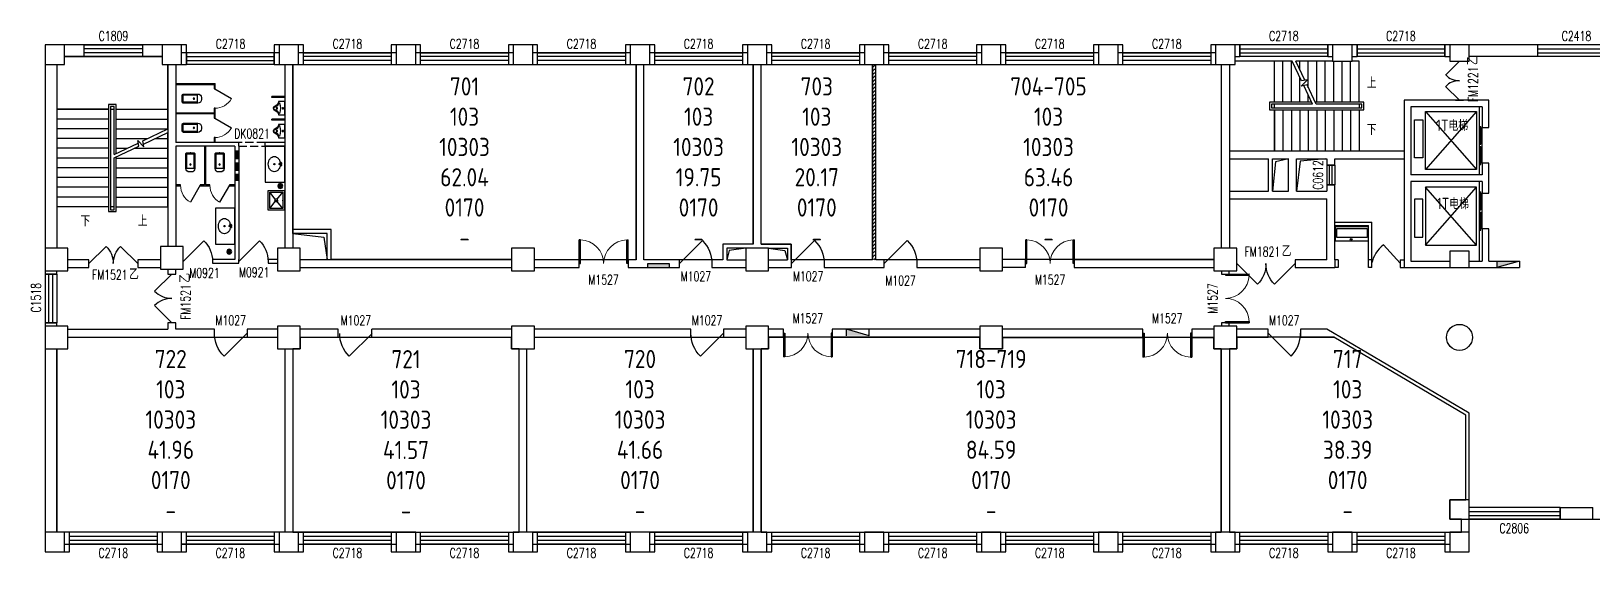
# Model space of a CAD drawing. Extents: x 127902 to 222526, y 104402 to 120609.
# Drawn here: x 127902 to 175926, y 104402 to 120609 of the extents above; entities that cross this region are included whole.
import ezdxf

# ---------------------------------------------------------------- set-up
doc = ezdxf.new("R2010")
doc.units = 0
doc.header["$LTSCALE"] = 1000
doc.header["$MEASUREMENT"] = 0
doc.linetypes.add('DASH', pattern=[0.35, 0.25, -0.1])
for name, color, linetype in [('body', 30, 'Continuous'), ('GROS', 6, 'Continuous'), ('RM$', 5, 'Continuous'), ('RM$TXT', 5, 'Continuous')]:
    doc.layers.add(name, color=color, linetype=linetype)
doc.layers.get('0').freeze()
doc.styles.add('_TCH_DIM', font='SIMPLEX', dxfattribs={"bigfont": 'GBCBIG'})
doc.styles.add('_TCH_WINDOW', font='SIMPLEX', dxfattribs={"bigfont": 'GBCBIG'})
doc.styles.get("Standard").update_dxf_attribs({"font": 'gbenor.shx', "bigfont": 'gbcbig.shx'})

# ---------------------------------------------------------------- blocks, each defined once
blk = doc.blocks.new('_YZHK')
blk.add_circle((0, 0), 0.5)
blk = doc.blocks.new('_FZHK')
blk.add_lwpolyline([(-0.5, -0.5), (0.5, -0.5), (0.5, 0.5), (-0.5, 0.5)], close=True)
blk = doc.blocks.new('$DorLib2D$00000002')
for p, q in [((-0.5, 0), (-0.5, 0.4875)), ((-0.475, 0.4875), (-0.5, 0.4875)), ((-0.475, 0), (-0.475, 0.4875)), ((0.475, 0), (0.475, 0.4875)), ((0.475, 0.4875), (0.5, 0.4875)), ((0.5, 0), (0.5, 0.4875)), ((-0.5, 0), (-0.475, 0)), ((0.5, 0), (0.475, 0))]:
    blk.add_line(p, q)
at = {"lineweight": 13}
for centre, start, end in [((-0.4875, 0), 0, 88.53072), ((0.4875, 0), 91.46928, 180)]:
    blk.add_arc(centre, 0.4875, start, end, dxfattribs=at)
blk = doc.blocks.new('$DorLib2D$00000114')
at = {"color": 0}
blk.add_line((0.5, 0), (-0.207, 0.707), dxfattribs=at)
blk.add_arc((0.5, 0), 1, 135, 180, dxfattribs=at)
blk = doc.blocks.new('$WINLIB2D$00000001')
at = {"color": 0}
for points in [[(-0.5, 0.5), (-0.5, -0.5)], [(-0.5, 0.5), (0.5, 0.5)], [(0.5, -0.5), (0.5, 0.5)], [(0.5, 0.167), (-0.5, 0.167)], [(0.5, -0.167), (-0.5, -0.167)], [(-0.5, -0.5), (0.5, -0.5)]]:
    blk.add_lwpolyline(points, dxfattribs=at)
blk = doc.blocks.new('$DorLib2D$00000116')
at = {"color": 0}
for p, q in [((-0.5, 0), (-0.146, 0.354)), ((0.5, 0), (0.146, 0.354))]:
    blk.add_line(p, q, dxfattribs=at)
for centre, start, end in [((-0.5, 0), 0, 45), ((0.5, 0), 135, 180)]:
    blk.add_arc(centre, 0.5, start, end, dxfattribs=at)
blk = doc.blocks.new('$lvtry$00000201')
at = {"color": 0}
for p, q in [((140, -470, 0), (-140, -470, 0)), ((100, -30, 0), (-100, -30, 0)), ((110, -470, 0), (110, -40, 0))]:
    blk.add_line(p, q, dxfattribs=at)
at = {"color": 0, "elevation": 0}
blk.add_lwpolyline([(140, -40, 0.414214), (100, 0), (-100, 0, 0.414214), (-140, -40), (-140, -480, 0.414214), (-30, -590), (30, -590, 0.414214), (140, -480)], format="xyb", close=True, dxfattribs=at)
blk.add_lwpolyline([(-110, -40), (-110, -470)], dxfattribs=at)
at = {"color": 0}
blk.add_circle((0, -359, 0), 20, dxfattribs=at)
for centre, start, end in [((-100, -40, 0), 90, 180), ((100, -40, 0), 0, 90)]:
    blk.add_arc(centre, 10, start, end, dxfattribs=at)
for p in [(0, 0, 0), (0, -359, 0)]:
    blk.add_point(p, dxfattribs=at)
blk = doc.blocks.new('$TCHSYS$APDOOR2D')
blk.add_line((0.5, 0), (0, 0.866))
at = {"lineweight": 13}
blk.add_arc((0.5, 0), 1, 120, 180, dxfattribs=at)
blk = doc.blocks.new('$lvtry$00000222')
at = {"color": 0, "elevation": 0}
blk.add_lwpolyline([(-205, -191), (-205, 0), (205, 0), (205, -191, 0.268068), (51, -323, -0.317765), (0, -360, -0.317765), (-51, -323, 0.268068)], format="xyb", close=True, dxfattribs=at)
at = {"color": 0}
for centre in [(0, -60, 0), (0, -242, 0)]:
    blk.add_circle(centre, 20, dxfattribs=at)
for centre, radius, start, end in [((-152, -175, 0), 10, 114.1084, 248.1394), ((5, -526, 0), 395, 66.6675, 114.1084), ((-243, -401, 0), 233, 19.2639, 68.1394), ((0, -316, 0), 24, 199.2639, 269.4998), ((0, -316, 0), 24, 270.5002, 340.7361), ((243, -401, 0), 233, 110.4941, 160.7361), ((158, -173, 0), 10, 290.4941, 66.6675)]:
    blk.add_arc(centre, radius, start, end, dxfattribs=at)
for p in [(0, -60, 0), (0, -242, 0)]:
    blk.add_point(p, dxfattribs=at)
blk = doc.blocks.new('$DorLib2D$00000127')
at = {"color": 0, "linetype": 'Continuous'}
for p, q in [((-0.033, 0.795, -93.75), (-0.533, 0.795, -93.75)), ((-0.533, 0.795, -93.75), (-0.533, 0.69, -93.75)), ((-0.033, 0.69, -93.75), (-0.533, 0.69, -93.75)), ((0.5, 0.5, -93.75), (-0.5, 0.5, -93.75)), ((-0.033, 0.795, -93.75), (-0.033, 0.69, -93.75)), ((0.033, 0.795, -93.75), (0.033, 0.69, -93.75)), ((0.533, 0.795, -93.75), (0.033, 0.795, -93.75)), ((0.533, 0.69, -93.75), (0.033, 0.69, -93.75)), ((0.533, 0.795, -93.75), (0.533, 0.69, -93.75))]:
    blk.add_line(p, q, dxfattribs=at)
blk = doc.blocks.new('$lvtry$00000191')
at = {"color": 0}
for p, q in [((-250, -50, 0), (-39, -219, 0)), ((-250, -450, 0), (-39, -281, 0)), ((39, -219, 0), (250, -50, 0)), ((39, -281, 0), (250, -450, 0))]:
    blk.add_line(p, q, dxfattribs=at)
at = {"color": 0, "elevation": 0}
for points in [[(300, -500), (300, 0), (-300, 0), (-300, -500)], [(250, -450), (250, -50), (-250, -50), (-250, -450)]]:
    blk.add_lwpolyline(points, close=True, dxfattribs=at)
at = {"color": 0}
blk.add_circle((0, -250, 0), 50, dxfattribs=at)
for p in [(0, -50, 0), (0, -250, 0)]:
    blk.add_point(p, dxfattribs=at)
blk = doc.blocks.new('$lvtry$00000171')
for p, q in [((-74, 11), (-11, 74)), ((-70, -27), (27, 70)), ((-53, -53), (53, 53)), ((-27, -70), (70, 27)), ((11, -74), (74, -11))]:
    blk.add_line(p, q)
blk.add_circle((0, 0), 75)
blk.add_point((0, 0))
blk = doc.blocks.new('$lvtry$00000194')
at = {"color": 0}
for p, q in [((-17, -27), (-17, -17)), ((17, -27), (17, -17))]:
    blk.add_line(p, q, dxfattribs=at)
blk.add_lwpolyline([(14, -39, -0.067374), (92, -53, -0.088152), (166, -93, -0.105269), (218, -155, -0.121685), (235, -224, -0.121685), (218, -292, -0.105269), (166, -355, -0.088152), (92, -394, -0.078966), (0, -409, -0.078966), (-92, -394, -0.088152), (-166, -355, -0.105269), (-218, -292, -0.121685), (-235, -224, -0.121685), (-218, -155, -0.105269), (-166, -93, -0.088152), (-92, -53, -0.059935), (-23, -40, -0.059935)], format="xyb", dxfattribs=at)
for centre, radius in [((0, -221), 20), ((0, -27), 16.7), ((0, -221), 15)]:
    blk.add_circle(centre, radius, dxfattribs=at)
for centre, radius, start, end in [((0, -17), 16.7, 0, 180), ((-40, -17), 10.1, 106.6096, 258.1648), ((-64, 250), 259, 274.7069, 282.3732), ((-75, -197), 173, 71.36, 79.1873), ((-29, -63), 6.77, 155.344, 308.3224), ((-171, 35), 166, 324.8411, 338.1337), ((-171, 35), 170, 324.8411, 331.3523), ((-29, -63), 3.37, 155.344, 308.3224), ((100, -178), 170, 132.3141, 138.8253), ((100, -178), 166, 125.5327, 138.8253), ((-12, -42), 10.6, 201.8924, 261.774), ((-381, -99), 372, 2.3982, 6.7627), ((0, -80), 9.9, 201.7837, 338.2163), ((64, 250), 259, 257.6268, 265.2931), ((381, -99), 372, 170.1008, 177.6018), ((75, -197), 173, 100.8127, 110.4191), ((40, -17), 10.1, 281.8352, 73.3904)]:
    blk.add_arc(centre, radius, start, end, dxfattribs=at)
for p in [(0, -27), (0, -221)]:
    blk.add_point(p, dxfattribs=at)

msp = doc.modelspace()

# ---------------------------------------------------------------- hatches: boundary and pattern name
at = {"layer": 'body'}
h = msp.add_hatch(dxfattribs=at)
h.set_pattern_fill('ANSI31', color=30, scale=50)
h.set_pattern_definition([(45, (-616157.97, -30358.98), (-56.126601, 56.126601), [])])
h.paths.add_polyline_path([(153876, 119586), (153776, 119586), (153776, 113576), (153876, 113576)])
for points in [[(147516, 113456), (146866, 113456), (146866, 113336), (147516, 113336)], [(173676, 113536), (172976, 113536), (172976, 113336)], [(153676, 111236), (152976, 111236), (152976, 111436)]]:
    msp.add_hatch(color=30, dxfattribs=at).paths.add_polyline_path(points)

# ---------------------------------------------------------------- linework, layer by layer
at = {"layer": 'body', "color": 30}
for p, q in [((129526, 120186), (128926, 120186)), ((129526, 119826), (129526, 120186)), ((131926, 120186), (131326, 120186)), ((131326, 120186), (131326, 119826)), ((132676, 120186), (132526, 120186)), ((132676, 119946), (132676, 120186)), ((135526, 120186), (135376, 120186)), ((135376, 120186), (135376, 119946)), ((136276, 120186), (136126, 120186)), ((136276, 119946), (136276, 120186)), ((139126, 120186), (138976, 120186)), ((138976, 120186), (138976, 119946)), ((139876, 120186), (139726, 120186)), ((139876, 119946), (139876, 120186)), ((142726, 120186), (142576, 120186)), ((142576, 120186), (142576, 119946)), ((143476, 120186), (143326, 120186)), ((143476, 119946), (143476, 120186)), ((146326, 120186), (146176, 120186)), ((146176, 120186), (146176, 119946)), ((147076, 120186), (146926, 120186)), ((147076, 119946), (147076, 120186)), ((149926, 120186), (149776, 120186)), ((149776, 120186), (149776, 119946)), ((150676, 120186), (150526, 120186)), ((150676, 119946), (150676, 120186)), ((153526, 120186), (153376, 120186)), ((153376, 120186), (153376, 119946)), ((154276, 120186), (154126, 120186)), ((154276, 119946), (154276, 120186)), ((157126, 120186), (156976, 120186)), ((156976, 120186), (156976, 119946)), ((157876, 120186), (157726, 120186)), ((157876, 119946), (157876, 120186)), ((160726, 120186), (160576, 120186)), ((160576, 120186), (160576, 119946)), ((161476, 120186), (161326, 120186)), ((161476, 119946), (161476, 120186)), ((164326, 120186), (164176, 120186)), ((164176, 120186), (164176, 119946)), ((165076, 120186), (164926, 120186)), ((165076, 119826), (165076, 120186)), ((167926, 120186), (167776, 120186)), ((167776, 120186), (167776, 119826)), ((168676, 120186), (168526, 120186)), ((168676, 119826), (168676, 120186)), ((171526, 120186), (171376, 120186)), ((171376, 120186), (171376, 119826)), ((176611, 120186), (172126, 120186)), ((128326, 119586), (128326, 113936)), ((128686, 119586), (128686, 113936)), ((128686, 119586), (128686, 118206)), ((128926, 119826), (129526, 119826)), ((131926, 119826), (128926, 119826)), ((131326, 119826), (131926, 119826)), ((132106, 119586), (132106, 117186)), ((132106, 118206), (132106, 119586)), ((132346, 119586), (132346, 117186)), ((132676, 119946), (132526, 119946)), ((132526, 119586), (132676, 119586)), ((132676, 119586), (132676, 119946)), ((135526, 119946), (135376, 119946)), ((135376, 119946), (135376, 119586)), ((135376, 119586), (135526, 119586)), ((135701, 119586), (135701, 117186)), ((135951, 119586), (135951, 117186)), ((136276, 119946), (136126, 119946)), ((136126, 119586), (136276, 119586)), ((136276, 119586), (136276, 119946)), ((139126, 119946), (138976, 119946)), ((138976, 119946), (138976, 119586)), ((138976, 119586), (139126, 119586)), ((139876, 119946), (139726, 119946)), ((139726, 119586), (139876, 119586)), ((139876, 119586), (139876, 119946)), ((142726, 119946), (142576, 119946)), ((142576, 119946), (142576, 119586)), ((142576, 119586), (142726, 119586)), ((143476, 119946), (143326, 119946)), ((143326, 119586), (143476, 119586)), ((143476, 119586), (143476, 119946)), ((146326, 119946), (146176, 119946)), ((146176, 119946), (146176, 119586)), ((146176, 119586), (146326, 119586)), ((146506, 113576), (146506, 119586)), ((146746, 113576), (146746, 119586)), ((147076, 119946), (146926, 119946)), ((146926, 119586), (147076, 119586)), ((147076, 119586), (147076, 119946)), ((149926, 119946), (149776, 119946)), ((149776, 119946), (149776, 119586)), ((149776, 119586), (149926, 119586)), ((150106, 114056), (150106, 119586)), ((150346, 114056), (150346, 119586)), ((150676, 119946), (150526, 119946)), ((150526, 119586), (150676, 119586)), ((150676, 119586), (150676, 119946)), ((153526, 119946), (153376, 119946)), ((153376, 119946), (153376, 119586)), ((153376, 119586), (153526, 119586)), ((153776, 113576), (153776, 119586)), ((153876, 113576), (153876, 119586)), ((154276, 119946), (154126, 119946)), ((154126, 119586), (154276, 119586)), ((154276, 119586), (154276, 119946)), ((157126, 119946), (156976, 119946)), ((156976, 119946), (156976, 119586)), ((156976, 119586), (157126, 119586)), ((157876, 119946), (157726, 119946)), ((157726, 119586), (157876, 119586)), ((157876, 119586), (157876, 119946)), ((160576, 119946), (160576, 119586)), ((160576, 119586), (160726, 119586)), ((161326, 119586), (161476, 119586)), ((161476, 119586), (161476, 119946)), ((164326, 119946), (164176, 119946)), ((164176, 119946), (164176, 119586)), ((164176, 119586), (164326, 119586)), ((164501, 119586), (164501, 116926)), ((164751, 119586), (164751, 116926)), ((164751, 119586), (164751, 116926)), ((164926, 119826), (165076, 119826)), ((166138, 119686), (164926, 119686)), ((166678, 119686), (166138, 119686)), ((166138, 118426), (166138, 119686)), ((166138, 118426), (166138, 119686)), ((166398, 118426), (166398, 119686)), ((166658, 118426), (166658, 119686)), ((166967, 119079), (166678, 119686)), ((167926, 119686), (166789, 119686)), ((167069, 119098), (166789, 119686)), ((166918, 119414), (166918, 119686)), ((167178, 118869), (167178, 119686)), ((167438, 118426), (167438, 119686)), ((167698, 118426), (167698, 119686)), ((167776, 119826), (167926, 119826)), ((167958, 118426), (167958, 119686)), ((168218, 118426), (168218, 119686)), ((168478, 118426), (168478, 119686)), ((168526, 119826), (168676, 119826)), ((168738, 119686), (168526, 119686)), ((168738, 118426), (168738, 119686)), ((171376, 119826), (171526, 119826)), ((176626, 119826), (172126, 119826)), ((166918, 118426), (166918, 119182)), ((166962, 118921), (167151, 119113)), ((167151, 119113), (166967, 119079)), ((132346, 118998), (133558, 118998)), ((132346, 118998), (132346, 118973)), ((132346, 118973), (133533, 118973)), ((133533, 118973), (133533, 118836)), ((133533, 118836), (133558, 118836)), ((133558, 118836), (133558, 118998)), ((167138, 118954), (166962, 118921)), ((167308, 118366), (167036, 118935)), ((167418, 118366), (167138, 118954)), ((167178, 118426), (167178, 118637)), ((128686, 118206), (128686, 115206)), ((130276, 118206), (128686, 118206)), ((128686, 118206), (130276, 118206)), ((130516, 118356), (130276, 118356)), ((130276, 118356), (130276, 115056)), ((130456, 118296), (130336, 118296)), ((130336, 118296), (130336, 115116)), ((130336, 118206), (130336, 115206)), ((130336, 118206), (130456, 118206)), ((130456, 116817), (130456, 118296)), ((130456, 116817), (130456, 118206)), ((130516, 116846), (130516, 118356)), ((130516, 118206), (132106, 118206)), ((130516, 118206), (132106, 118206)), ((132106, 117605), (132106, 118206)), ((133558, 118236), (133533, 118236)), ((133533, 118236), (133533, 118098)), ((133558, 118086), (133558, 118236)), ((135701, 118598), (135301, 118598)), ((135301, 118573), (135301, 118598)), ((135701, 118573), (135301, 118573)), ((135701, 118573), (135701, 118598)), ((167279, 118426), (165988, 118426)), ((165988, 118426), (165988, 118186)), ((165988, 118186), (168888, 118186)), ((167308, 118366), (166048, 118366)), ((166048, 118366), (166048, 118246)), ((166048, 118246), (168828, 118246)), ((167308, 118366), (166138, 118366)), ((166138, 118246), (166138, 118366)), ((166138, 118246), (168738, 118246)), ((166138, 118186), (166138, 116926)), ((166138, 116926), (166138, 118186)), ((166398, 118186), (166398, 116926)), ((166658, 118186), (166658, 116926)), ((166918, 118186), (166918, 116926)), ((167178, 118186), (167178, 116926)), ((168888, 118426), (167390, 118426)), ((168738, 118366), (167418, 118366)), ((168828, 118366), (167418, 118366)), ((167438, 118186), (167438, 116926)), ((167698, 118186), (167698, 116926)), ((167958, 118186), (167958, 116926)), ((168218, 118186), (168218, 116926)), ((168478, 118186), (168478, 116926)), ((168738, 118366), (168738, 118246)), ((168738, 118186), (168738, 116926)), ((168828, 118246), (168828, 118366)), ((168888, 118186), (168888, 118426)), ((172726, 118485), (170126, 118485)), ((170126, 118485), (170126, 116926)), ((172526, 118285), (170326, 118285)), ((170326, 118285), (170326, 116926)), ((171946, 118486), (171706, 118486)), ((171706, 118486), (171706, 118485)), ((171706, 118485), (171946, 118485)), ((171946, 118485), (171946, 118486)), ((172434, 118285), (172434, 116186)), ((172526, 118285), (172526, 117644)), ((172726, 117644), (172726, 118485)), ((130276, 117906), (128686, 117906)), ((130516, 117906), (132106, 117906)), ((132346, 118098), (133533, 118098)), ((132346, 118098), (132346, 118073)), ((132346, 118073), (133533, 118073)), ((133533, 118073), (133533, 117936)), ((133533, 117936), (133558, 117936)), ((133558, 117936), (133558, 118086)), ((135701, 117898), (135301, 117898)), ((135301, 117873), (135301, 117898)), ((135701, 117873), (135301, 117873)), ((135701, 117873), (135701, 117898)), ((172354, 118136), (170786, 116349)), ((170786, 118136), (172354, 116349)), ((130276, 117606), (128686, 117606)), ((130276, 117306), (128686, 117306)), ((130516, 117606), (132106, 117606)), ((130516, 117306), (131479, 117306)), ((131209, 117066), (131176, 117241)), ((131176, 117241), (131368, 117053)), ((131334, 117237), (132106, 117605)), ((131368, 117053), (131334, 117237)), ((131353, 117135), (132106, 117494)), ((131711, 117306), (132106, 117306)), ((132106, 115206), (132106, 117494)), ((132106, 117186), (132106, 113986)), ((133546, 117186), (132346, 117186)), ((133558, 117336), (133533, 117336)), ((133533, 117336), (133533, 117186)), ((134165, 117186), (133546, 117186)), ((133558, 117186), (133558, 117336)), ((134285, 117186), (134165, 117186)), ((134285, 117066), (134285, 117186)), ((135701, 117186), (135085, 117186)), ((135085, 117186), (135085, 117066)), ((135701, 117186), (135701, 113936)), ((135951, 117186), (135951, 113936)), ((172526, 117644), (172726, 117644)), ((130276, 117006), (128686, 117006)), ((130276, 116706), (128686, 116706)), ((130456, 116817), (131190, 117168)), ((130456, 116707), (131209, 117066)), ((130456, 115206), (130456, 116707)), ((130456, 115116), (130456, 116707)), ((130516, 117006), (130850, 117006)), ((130516, 115056), (130516, 116735)), ((130516, 116706), (132106, 116706)), ((131082, 117006), (132106, 117006)), ((132346, 117066), (132346, 113986)), ((133546, 117066), (132346, 117066)), ((133233, 117066), (133233, 115878)), ((133258, 117066), (133233, 117066)), ((133258, 117066), (133258, 115878)), ((134165, 117066), (133546, 117066)), ((134165, 117066), (134165, 115866)), ((134285, 117066), (134285, 115866)), ((135085, 117066), (135701, 117066)), ((164501, 116926), (164501, 113936)), ((164751, 116926), (165951, 116926)), ((164751, 116926), (164751, 113936)), ((164751, 116926), (166138, 116926)), ((165951, 116926), (166571, 116926)), ((166138, 116926), (168738, 116926)), ((166571, 116926), (167751, 116926)), ((167751, 116926), (170126, 116926)), ((170126, 116926), (170126, 115986)), ((170326, 116926), (170326, 116186)), ((130276, 116406), (128686, 116406)), ((130516, 116406), (132106, 116406)), ((164751, 116686), (165951, 116686)), ((165951, 115686), (165951, 116686)), ((166071, 115686), (166071, 116686)), ((166071, 116686), (166571, 116686)), ((166571, 115686), (166571, 116686)), ((166811, 116686), (167751, 116686)), ((166811, 115686), (166811, 116686)), ((167751, 116686), (167751, 116486)), ((167751, 116486), (167991, 116486)), ((167991, 116686), (170126, 116686)), ((167991, 116486), (167991, 116686)), ((172726, 116544), (172526, 116544)), ((172526, 116544), (172526, 116186)), ((172726, 115986), (172726, 116544)), ((130276, 116106), (128686, 116106)), ((130276, 115806), (128686, 115806)), ((130516, 116106), (132106, 116106)), ((130516, 115806), (132106, 115806)), ((132496, 115878), (132346, 115878)), ((132346, 115878), (132346, 115853)), ((132346, 115853), (132496, 115853)), ((132496, 115853), (132496, 115878)), ((133233, 115878), (133096, 115878)), ((133096, 115878), (133096, 115853)), ((133096, 115853), (133246, 115853)), ((133246, 115853), (133396, 115853)), ((133396, 115878), (133258, 115878)), ((133396, 115853), (133396, 115878)), ((134165, 115878), (133996, 115878)), ((133996, 115878), (133996, 115853)), ((133996, 115853), (134165, 115853)), ((134165, 115866), (134165, 113586)), ((134285, 115866), (134285, 113586)), ((167991, 115886), (167751, 115886)), ((167751, 115886), (167751, 115686)), ((167991, 115686), (167991, 115886)), ((170126, 115986), (170126, 113336)), ((172526, 116186), (170326, 116186)), ((170326, 115986), (170326, 113536)), ((172526, 115986), (170326, 115986)), ((172354, 114020), (170786, 115806)), ((170786, 114020), (172354, 115806)), ((172434, 115986), (172434, 113536)), ((172526, 115986), (172526, 115626)), ((172726, 115626), (172726, 115986)), ((130276, 115506), (128686, 115506)), ((130516, 115506), (132106, 115506)), ((164751, 115686), (165951, 115686)), ((164751, 115686), (164751, 115446)), ((164751, 115446), (165951, 115446)), ((165951, 115446), (166571, 115446)), ((166071, 115686), (166571, 115686)), ((166571, 115446), (167751, 115446)), ((166811, 115686), (167751, 115686)), ((167751, 113576), (167751, 115446)), ((167991, 113576), (167991, 115686)), ((172526, 115626), (172726, 115626)), ((130276, 115206), (128686, 115206)), ((130276, 115056), (130516, 115056)), ((130456, 115206), (130336, 115206)), ((130336, 115116), (130456, 115116)), ((130516, 115206), (132106, 115206)), ((137126, 114506), (135951, 114506)), ((135951, 114386), (135951, 114506)), ((137006, 114386), (135951, 114386)), ((137006, 113586), (137006, 114386)), ((137126, 113586), (137126, 114506)), ((167991, 114731), (169126, 114731)), ((167991, 114631), (169026, 114631)), ((169026, 113576), (169026, 114631)), ((169126, 113576), (169126, 114731)), ((172726, 114526), (172526, 114526)), ((172526, 114526), (172526, 113536)), ((172726, 113536), (172726, 114526)), ((150106, 114056), (149176, 114056)), ((149176, 114056), (149176, 113576)), ((149876, 113936), (149296, 113936)), ((149296, 113936), (149296, 113576)), ((149371, 113864), (149296, 113576)), ((149876, 113936), (149371, 113864)), ((150346, 114056), (151276, 114056)), ((150576, 113936), (151080, 113864)), ((150576, 113936), (151156, 113936)), ((151080, 113864), (151156, 113576)), ((151156, 113936), (151156, 113576)), ((151276, 114056), (151276, 113576)), ((170006, 113468), (169486, 114031)), ((129676, 113576), (129026, 113576)), ((129676, 113336), (129676, 113576)), ((131876, 113576), (131176, 113576)), ((131176, 113576), (131176, 113336)), ((134165, 113586), (133476, 113586)), ((133476, 113586), (133476, 113466)), ((133476, 113466), (134165, 113466)), ((134165, 113466), (134285, 113466)), ((134285, 113466), (134285, 113586)), ((135476, 113586), (135185, 113586)), ((135185, 113586), (135185, 113466)), ((135185, 113466), (135476, 113466)), ((136176, 113586), (137006, 113586)), ((137006, 113586), (142676, 113586)), ((144756, 113576), (143376, 113576)), ((144756, 113336), (144756, 113576)), ((146506, 113576), (146256, 113576)), ((146256, 113576), (146256, 113336)), ((147835, 113576), (146746, 113576)), ((147835, 113336), (147835, 113576)), ((149176, 113576), (148835, 113576)), ((148835, 113576), (148835, 113336)), ((149296, 113576), (149876, 113576)), ((150576, 113576), (151156, 113576)), ((151288, 113576), (151276, 113576)), ((151288, 113336), (151288, 113576)), ((153776, 113576), (152288, 113576)), ((152288, 113576), (152288, 113336)), ((154138, 113576), (153876, 113576)), ((154138, 113336), (154138, 113576)), ((157076, 113576), (155138, 113576)), ((155138, 113576), (155138, 113336)), ((158476, 113586), (157776, 113586)), ((158476, 113336), (158476, 113586)), ((159976, 113586), (164276, 113586)), ((159976, 113586), (159976, 113336)), ((167751, 113576), (166776, 113576)), ((166776, 113576), (166776, 113336)), ((168091, 113576), (167991, 113576)), ((167991, 113576), (167991, 113576)), ((167991, 113576), (167991, 113336)), ((168091, 113576), (168091, 113336)), ((169026, 113336), (169026, 113576)), ((169126, 113576), (169026, 113576)), ((169126, 113336), (169126, 113576)), ((170006, 113576), (170126, 113576)), ((170006, 113576), (170006, 113336)), ((170126, 113576), (170126, 113336)), ((170326, 113536), (171526, 113536)), ((172126, 113536), (172526, 113536)), ((172726, 113536), (173676, 113536)), ((172976, 113536), (172976, 113336)), ((173676, 113536), (172976, 113336)), ((173676, 113536), (173676, 113336)), ((173676, 113536), (173676, 113336)), ((128326, 113236), (128326, 113136)), ((128326, 113136), (128686, 113136)), ((128686, 113136), (128686, 113236)), ((129026, 113336), (129676, 113336)), ((131176, 113336), (131876, 113336)), ((132106, 113286), (132106, 113136)), ((132106, 113136), (132346, 113136)), ((132346, 113136), (132346, 113286)), ((136176, 113336), (137006, 113336)), ((137006, 113336), (142676, 113336)), ((143376, 113336), (144756, 113336)), ((146256, 113336), (146626, 113336)), ((146626, 113336), (147835, 113336)), ((148835, 113336), (149296, 113336)), ((149296, 113336), (149876, 113336)), ((150576, 113336), (151156, 113336)), ((151156, 113336), (151288, 113336)), ((152288, 113336), (153826, 113336)), ((153826, 113336), (154138, 113336)), ((155138, 113336), (157076, 113336)), ((158476, 113336), (157776, 113336)), ((159976, 113336), (164276, 113336)), ((164506, 113236), (164506, 113135)), ((164506, 113135), (164746, 113136)), ((164746, 113136), (164746, 113236)), ((166776, 113336), (167751, 113336)), ((167751, 113336), (167991, 113336)), ((168091, 113336), (167991, 113336)), ((169126, 113336), (169026, 113336)), ((170006, 113336), (170126, 113336)), ((170126, 113336), (171526, 113336)), ((172126, 113336), (172526, 113336)), ((172526, 113336), (173676, 113336)), ((128686, 111636), (128326, 111636)), ((128326, 111636), (128326, 111536)), ((128686, 111536), (128686, 111636)), ((129026, 111436), (132106, 111436)), ((132346, 111636), (132106, 111636)), ((132106, 111636), (132106, 111436)), ((132346, 111436), (132346, 111636)), ((133538, 111436), (132346, 111436)), ((133538, 111196), (133538, 111436)), ((135476, 111436), (134538, 111436)), ((134538, 111436), (134538, 111196)), ((137342, 111436), (136176, 111436)), ((137342, 111186), (137342, 111436)), ((142676, 111436), (138376, 111436)), ((138376, 111186), (138376, 111436)), ((148188, 111436), (143376, 111436)), ((148188, 111196), (148188, 111436)), ((149876, 111436), (149188, 111436)), ((149188, 111436), (149188, 111196)), ((151038, 111436), (150576, 111436)), ((151038, 111196), (151038, 111436)), ((157076, 111436), (152538, 111436)), ((152538, 111436), (152538, 111196)), ((152976, 111236), (152976, 111436)), ((153676, 111236), (152976, 111436)), ((153676, 111236), (153676, 111436)), ((162092, 111436), (157776, 111436)), ((162092, 111186), (162092, 111436)), ((164276, 111436), (163592, 111436)), ((163592, 111436), (163592, 111186)), ((164748, 111636), (164508, 111635)), ((164508, 111635), (164508, 111536)), ((164748, 111536), (164748, 111636)), ((165938, 111435), (164976, 111435)), ((165938, 111195), (165938, 111435)), ((167748, 111435), (166938, 111435)), ((166938, 111435), (166938, 111195)), ((172126, 108849), (167748, 111435)), ((129026, 111196), (132226, 111196)), ((132226, 111196), (133538, 111196)), ((134538, 111196), (135476, 111196)), ((137342, 111186), (136176, 111186)), ((142676, 111186), (138376, 111186)), ((143376, 111196), (148188, 111196)), ((149188, 111196), (149876, 111196)), ((150576, 111196), (151038, 111196)), ((152538, 111196), (157076, 111196)), ((157776, 111186), (162092, 111186)), ((163592, 111186), (164276, 111186)), ((164976, 111195), (165938, 111195)), ((166938, 111195), (167958, 111195)), ((172026, 108792), (167958, 111195)), ((128326, 110836), (128326, 105186)), ((128686, 110836), (128686, 105186)), ((135701, 110836), (135701, 105186)), ((135951, 110836), (135951, 105186)), ((142906, 105186), (142906, 110836)), ((143146, 105186), (143146, 110836)), ((150106, 105186), (150106, 110836)), ((150346, 105186), (150346, 110836)), ((164501, 110836), (164501, 105186)), ((164751, 110836), (164751, 105186)), ((172026, 106186), (172026, 108792)), ((172126, 106186), (172126, 108849)), ((174926, 105586), (174926, 105946)), ((174926, 105946), (175926, 105946)), ((175926, 105586), (175926, 105946)), ((129076, 105186), (128926, 105186)), ((129076, 104826), (129076, 105186)), ((131926, 105186), (131776, 105186)), ((131776, 105186), (131776, 104826)), ((132676, 105186), (132526, 105186)), ((132676, 104826), (132676, 105186)), ((135526, 105186), (135376, 105186)), ((135376, 105186), (135376, 104826)), ((136276, 105186), (136126, 105186)), ((136276, 104826), (136276, 105186)), ((139126, 105186), (138976, 105186)), ((138976, 105186), (138976, 104826)), ((139876, 105185), (139726, 105185)), ((139876, 104825), (139876, 105185)), ((142726, 105185), (142576, 105185)), ((142576, 105185), (142576, 104825)), ((143476, 105185), (143326, 105185)), ((143476, 104825), (143476, 105185)), ((146326, 105185), (146176, 105185)), ((146176, 105185), (146176, 104825)), ((147076, 105185), (146926, 105185)), ((147076, 104825), (147076, 105185)), ((149926, 105185), (149776, 105185)), ((149776, 105185), (149776, 104825)), ((150676, 105185), (150526, 105185)), ((150676, 104825), (150676, 105185)), ((153526, 105185), (153376, 105185)), ((153376, 105185), (153376, 104825)), ((154276, 105185), (154126, 105185)), ((154276, 104825), (154276, 105185)), ((157126, 105185), (156976, 105185)), ((156976, 105185), (156976, 104825)), ((157876, 105185), (157726, 105185)), ((157876, 104825), (157876, 105185)), ((160726, 105185), (160576, 105185)), ((160576, 105185), (160576, 104825)), ((161476, 105185), (161326, 105185)), ((161476, 104825), (161476, 105185)), ((164326, 105185), (164176, 105185)), ((164176, 105185), (164176, 104825)), ((165076, 105185), (164926, 105185)), ((165076, 104825), (165076, 105185)), ((167926, 105185), (167776, 105185)), ((167776, 105185), (167776, 104825)), ((168676, 105185), (168526, 105185)), ((168676, 104825), (168676, 105185)), ((171526, 105185), (171376, 105185)), ((171376, 105185), (171376, 104825)), ((171886, 105186), (171886, 105586)), ((172126, 105186), (172126, 105586)), ((174926, 105586), (175926, 105586)), ((128926, 104826), (129076, 104826)), ((129076, 104586), (129076, 104826)), ((131776, 104826), (131926, 104826)), ((131776, 104825), (131776, 104586)), ((132526, 104826), (132676, 104826)), ((132676, 104825), (132526, 104825)), ((132676, 104586), (132676, 104825)), ((135376, 104826), (135526, 104826)), ((135376, 104826), (135376, 104586)), ((136126, 104826), (136276, 104826)), ((136276, 104586), (136276, 104826)), ((138976, 104826), (139126, 104826)), ((138976, 104826), (138976, 104586)), ((139726, 104825), (139876, 104825)), ((139876, 104586), (139876, 104825)), ((142576, 104825), (142726, 104825)), ((142576, 104825), (142576, 104586)), ((143326, 104825), (143476, 104825)), ((143476, 104586), (143476, 104825)), ((146176, 104825), (146326, 104825)), ((146176, 104825), (146176, 104586)), ((146926, 104825), (147076, 104825)), ((147076, 104586), (147076, 104825)), ((149776, 104825), (149926, 104825)), ((149776, 104825), (149776, 104586)), ((150526, 104825), (150676, 104825)), ((150676, 104586), (150676, 104825)), ((153376, 104825), (153526, 104825)), ((153376, 104825), (153376, 104586)), ((154126, 104825), (154276, 104825)), ((154276, 104586), (154276, 104825)), ((156976, 104825), (157126, 104825)), ((156976, 104825), (156976, 104586)), ((157726, 104825), (157876, 104825)), ((157876, 104586), (157876, 104825)), ((160576, 104825), (160726, 104825)), ((160576, 104825), (160576, 104586)), ((161326, 104825), (161476, 104825)), ((161476, 104586), (161476, 104825)), ((164176, 104825), (164326, 104825)), ((164176, 104825), (164176, 104586)), ((164926, 104825), (165076, 104825)), ((165076, 104586), (165076, 104825)), ((167776, 104825), (167926, 104825)), ((167776, 104825), (167776, 104586)), ((168526, 104825), (168676, 104825)), ((168676, 104586), (168676, 104825)), ((171376, 104825), (171526, 104825)), ((171376, 104825), (171376, 104586)), ((128926, 104586), (129076, 104586)), ((131776, 104586), (131926, 104586)), ((132526, 104586), (132676, 104586)), ((135376, 104586), (135526, 104586)), ((136126, 104586), (136276, 104586)), ((138976, 104586), (139126, 104586)), ((139726, 104586), (139876, 104586)), ((142576, 104586), (142726, 104586)), ((143326, 104586), (143476, 104586)), ((146176, 104586), (146326, 104586)), ((146926, 104586), (147076, 104586)), ((149776, 104586), (149926, 104586)), ((150526, 104586), (150676, 104586)), ((153376, 104586), (153526, 104586)), ((154126, 104586), (154276, 104586)), ((156976, 104586), (157126, 104586)), ((157726, 104586), (157876, 104586)), ((160576, 104586), (160726, 104586)), ((161326, 104586), (161476, 104586)), ((164176, 104586), (164326, 104586)), ((164926, 104586), (165076, 104586)), ((167776, 104586), (167926, 104586)), ((168526, 104586), (168676, 104586)), ((171376, 104586), (171526, 104586))]:
    msp.add_line(p, q, dxfattribs=at)
at = {"layer": 'body', "color": 30, "linetype": 'DASH'}
for p, q in [((135085, 117186), (134285, 117186)), ((134285, 116916, 900), (134165, 116916, 900)), ((134205, 116916, 900), (134205, 116016, 900)), ((134245, 116916, 900), (134245, 116016, 900)), ((134285, 117066), (135085, 117066)), ((134285, 116016, 900), (134165, 116016, 900))]:
    msp.add_line(p, q, dxfattribs=at)
at = {"layer": 'body', "color": 30}
for points in [[(129511, 115056, 0, 0, 0), (129511, 119016, 0, 0, 0), (131281, 119016, 0, 0, 0), (131281, 117606, 80, 0, 0), (131281, 117306, 0, 0, 0)], [(168868, 117586, 0, 0, 0), (165444, 117586, 0, 0, 0), (165444, 119026, 0, 0, 0), (166618, 119026, 80, 0, 0), (166918, 119026, 0, 0, 0)], [(168868, 119026, 0, 0, 0), (167478, 119026, 80, 0, 0), (167178, 119026, 0, 0, 0)], [(131281, 115056, 0, 0, 0), (131281, 116706, 80, 0, 0), (131281, 117006, 0, 0, 0)]]:
    msp.add_lwpolyline(points, format="xyseb", dxfattribs=at)
for points in [[(170443, 117885), (170700, 117885), (170700, 116713), (170443, 116713)], [(170786, 118136), (172354, 118136), (172354, 116349), (170786, 116349)], [(135701, 115966), (135701, 117066), (135101, 117066), (135101, 115966)], [(170786, 114020), (172354, 114020), (172354, 115806), (170786, 115806)], [(170443, 114271), (170700, 114271), (170700, 115443), (170443, 115443)], [(134165, 114059), (134165, 115159), (133565, 115159), (133565, 114059)], [(168014, 114598), (169014, 114598), (169014, 114148), (168014, 114148)], [(168983, 114540), (168983, 114261), (168055, 114261), (168055, 114540)]]:
    msp.add_lwpolyline(points, close=True, dxfattribs=at)
for points in [[(166571, 116686), (166164, 116594), (166071, 115686)], [(167696, 116686), (166922, 116606), (166811, 115686)], [(135951, 114386), (136905, 114274), (137006, 113586)], [(146866, 113336), (146866, 113456), (147516, 113456), (147516, 113336)]]:
    msp.add_lwpolyline(points, dxfattribs=at)
msp.add_circle((168495, 114203), 29.5, dxfattribs=at)
msp.add_arc((170106, 113243), 1004, 128.196, 167.7513, dxfattribs=at)
at = {"layer": 'GROS'}
msp.add_lwpolyline([(186526, 120186), (164326, 120186), (164326, 119946), (161326, 119946), (161326, 120186), (160726, 120186), (160726, 119946), (157726, 119946), (157726, 120186), (157126, 120186), (157126, 119946), (154126, 119946), (154126, 120186), (153526, 120186), (153526, 119946), (150526, 119946), (150526, 120186), (149926, 120186), (149926, 119946), (146926, 119946), (146926, 120186), (146326, 120186), (146326, 119946), (143326, 119946), (143326, 120186), (142726, 120186), (142726, 119946), (139726, 119946), (139726, 120186), (139126, 120186), (139126, 119946), (136126, 119946), (136126, 120186), (135526, 120186), (135526, 119946), (132526, 119946), (132526, 120186), (128326, 120186), (128326, 104586), (128926, 104586), (128926, 104826), (131926, 104826), (131926, 104586), (132526, 104586), (132526, 104825), (135526, 104826), (135526, 104586), (136126, 104586), (136126, 104826), (139126, 104826), (139126, 104586), (139726, 104586), (139726, 104825), (142726, 104825), (142726, 104586), (143326, 104586), (143326, 104825), (146326, 104825), (146326, 104586), (146926, 104586), (146926, 104825), (149926, 104825), (149926, 104586), (150526, 104586), (150526, 104825), (153526, 104825), (153526, 104586), (154126, 104586), (154126, 104825), (157126, 104825), (157126, 104586), (157726, 104586), (157726, 104825), (160726, 104825), (160726, 104586), (161326, 104586), (161326, 104825), (164326, 104825), (164326, 104586), (164926, 104586), (164926, 104825), (167926, 104825), (167926, 104586), (168526, 104586), (168526, 104825), (171526, 104825), (171526, 104586), (172126, 104586), (172126, 105586), (178726, 105586)], dxfattribs=at)
at = {"layer": 'RM$', "color": 4, "ltscale": 20}
for points in [[(146506, 119586), (146506, 113576), (143376, 113576), (143376, 113936), (142676, 113936), (142676, 113586), (137126, 113586), (137126, 114506), (135951, 114506), (135951, 119586)], [(150106, 119586), (150106, 114056), (149176, 114056), (149176, 113576), (146746, 113576), (146746, 119586)], [(153776, 119586), (153776, 113576), (151276, 113576), (151276, 114056), (150346, 114056), (150346, 119586)], [(164501, 119586), (164501, 113936), (164276, 113936), (164276, 113586), (157776, 113586), (157776, 113936), (157076, 113936), (157076, 113576), (153876, 113576), (153876, 119586)], [(135476, 111196), (135476, 110836), (135701, 110836), (135701, 105186), (128686, 105186), (128686, 110836), (129026, 110836), (129026, 111196)], [(136176, 111186), (136176, 110836), (135951, 110836), (135951, 105186), (142906, 105186), (142906, 110836), (142676, 110836), (142676, 111186)], [(149876, 111196), (149876, 110836), (150106, 110836), (150106, 105186), (143146, 105186), (143146, 110836), (143376, 110836), (143376, 111196)], [(150576, 111196), (150576, 110836), (150346, 110836), (150346, 105186), (164501, 105186), (164501, 110836), (164276, 110836), (164276, 111186), (157776, 111186), (157776, 110836), (157076, 110836), (157076, 111196)]]:
    msp.add_lwpolyline(points, close=True, dxfattribs=at)
msp.add_lwpolyline([(164976, 111195), (164976, 110836), (164751, 110836), (164751, 105186), (171886, 105186), (171886, 105586), (171526, 105586), (171526, 106186), (172026, 106186), (172026, 108792), (167958, 111195), (164976, 111195)], dxfattribs=at)

# ---------------------------------------------------------------- block references
at = {"layer": 'body', "color": 30}
ref = msp.add_blockref('$WINLIB2D$00000001', (130426, 120006), dxfattribs=dict(at, xscale=-1800, yscale=360, zscale=360, rotation=180))
ref.add_attrib('A', 'C1809', (129976, 120312), dxfattribs={"color": 30, "height": 297.5, "style": '_TCH_WINDOW', "width": 0.705882})
ref = msp.add_blockref('$WINLIB2D$00000001', (166426, 120006), dxfattribs=dict(at, xscale=2700, yscale=360, zscale=360, rotation=180))
ref.add_attrib('A', 'C2718', (165971, 120312), dxfattribs={"color": 30, "height": 297.5, "style": '_TCH_WINDOW', "width": 0.705882})
ref = msp.add_blockref('$WINLIB2D$00000001', (170026, 120006), dxfattribs=dict(at, xscale=2700, yscale=360, zscale=360, rotation=180))
ref.add_attrib('A', 'C2718', (169571, 120312), dxfattribs={"color": 30, "height": 297.5, "style": '_TCH_WINDOW', "width": 0.705882})
ref = msp.add_blockref('$WINLIB2D$00000001', (175426, 120006), dxfattribs=dict(at, xscale=2400, yscale=360, zscale=360, rotation=180))
ref.add_attrib('A', 'C2418', (174971, 120312), dxfattribs={"color": 30, "height": 297.5, "style": '_TCH_WINDOW', "width": 0.705882})
for name, p, xscale, yscale, zscale in [('_FZHK', (128626, 119886), 600, 600, 600), ('_FZHK', (132226, 119886), 600, 600, 600), ('_FZHK', (135826, 119886), 600, 600, 600), ('_FZHK', (139426, 119886), 600, 600, 600), ('_FZHK', (143026, 119886), 600, 600, 600), ('_FZHK', (146626, 119886), 600, 600, 600), ('_FZHK', (150226, 119886), 600, 600, 600), ('_FZHK', (153826, 119886), 600, 600, 600), ('_FZHK', (157426, 119886), 600, 600, 600), ('_FZHK', (161026, 119886), 600, 600, 600), ('_FZHK', (164626, 119886), 600, 600, 600), ('_FZHK', (168226, 119936), 600, 500, 500), ('_FZHK', (171826, 119936), 600, 500, 500), ('$TCHSYS$APDOOR2D', (132796, 115866), 600, -600, 25), ('$TCHSYS$APDOOR2D', (133696, 115866), 600, -600, 25), ('_FZHK', (128676, 113586), 700, 700, 700), ('_FZHK', (132226, 113636), 700, 700, 700), ('_FZHK', (135826, 113586), 700, 700, 700), ('_FZHK', (143026, 113586), 700, 700, 700), ('_FZHK', (150226, 113586), 700, 700, 700), ('_FZHK', (157426, 113586), 700, 700, 700), ('_FZHK', (164626, 113586), 700, 700, 700), ('_FZHK', (171826, 113586), 600, 500, 500), ('$DorLib2D$00000116', (165876, 113456), 1800, -1800, 240), ('_FZHK', (128676, 111186), 700, 700, 700), ('_FZHK', (135826, 111186), 700, 700, 700), ('_FZHK', (143026, 111186), 700, 700, 700), ('_FZHK', (150226, 111186), 700, 700, 700), ('_FZHK', (157426, 111186), 700, 700, 700), ('_FZHK', (164626, 111186), 700, 700, 700), ('_YZHK', (171826, 111186), 800, 800, 800), ('_FZHK', (171826, 105886), 600, 600, 600), ('_FZHK', (128626, 104886), 600, 600, 600), ('_FZHK', (132226, 104886), 600, 600, 600), ('_FZHK', (135826, 104886), 600, 600, 600), ('_FZHK', (139426, 104886), 600, 600, 600), ('_FZHK', (143026, 104886), 600, 600, 600), ('_FZHK', (146626, 104886), 600, 600, 600), ('_FZHK', (150226, 104886), 600, 600, 600), ('_FZHK', (153826, 104886), 600, 600, 600), ('_FZHK', (157426, 104886), 600, 600, 600), ('_FZHK', (161026, 104886), 600, 600, 600), ('_FZHK', (164626, 104886), 600, 600, 600), ('_FZHK', (168226, 104886), 600, 600, 600), ('_FZHK', (171826, 104886), 600, 600, 600)]:
    msp.add_blockref(name, p, dxfattribs=dict(at, xscale=xscale, yscale=yscale, zscale=zscale))
ref = msp.add_blockref('$WINLIB2D$00000001', (134026, 119766), dxfattribs=dict(at, xscale=2700, yscale=360, zscale=360, rotation=180))
ref.add_attrib('A', 'C2718', (133578, 120072), dxfattribs={"color": 30, "height": 297.5, "style": '_TCH_WINDOW', "width": 0.705882})
ref = msp.add_blockref('$WINLIB2D$00000001', (137626, 119766), dxfattribs=dict(at, xscale=-2700, yscale=360, zscale=360, rotation=180))
ref.add_attrib('A', 'C2718', (137171, 120072), dxfattribs={"color": 30, "height": 297.5, "style": '_TCH_WINDOW', "width": 0.705882})
ref = msp.add_blockref('$WINLIB2D$00000001', (141226, 119766), dxfattribs=dict(at, xscale=-2700, yscale=360, zscale=360, rotation=180))
ref.add_attrib('A', 'C2718', (140771, 120072), dxfattribs={"color": 30, "height": 297.5, "style": '_TCH_WINDOW', "width": 0.705882})
ref = msp.add_blockref('$WINLIB2D$00000001', (144826, 119766), dxfattribs=dict(at, xscale=-2700, yscale=360, zscale=360, rotation=180))
ref.add_attrib('A', 'C2718', (144371, 120072), dxfattribs={"color": 30, "height": 297.5, "style": '_TCH_WINDOW', "width": 0.705882})
ref = msp.add_blockref('$WINLIB2D$00000001', (148426, 119766), dxfattribs=dict(at, xscale=-2700, yscale=360, zscale=360, rotation=180))
ref.add_attrib('A', 'C2718', (147971, 120072), dxfattribs={"color": 30, "height": 297.5, "style": '_TCH_WINDOW', "width": 0.705882})
ref = msp.add_blockref('$WINLIB2D$00000001', (152026, 119766), dxfattribs=dict(at, xscale=-2700, yscale=360, zscale=360, rotation=180))
ref.add_attrib('A', 'C2718', (151571, 120072), dxfattribs={"color": 30, "height": 297.5, "style": '_TCH_WINDOW', "width": 0.705882})
ref = msp.add_blockref('$WINLIB2D$00000001', (155626, 119766), dxfattribs=dict(at, xscale=-2700, yscale=360, zscale=360, rotation=180))
ref.add_attrib('A', 'C2718', (155171, 120072), dxfattribs={"color": 30, "height": 297.5, "style": '_TCH_WINDOW', "width": 0.705882})
ref = msp.add_blockref('$WINLIB2D$00000001', (159226, 119766), dxfattribs=dict(at, xscale=-2700, yscale=360, zscale=360, rotation=180))
ref.add_attrib('A', 'C2718', (158771, 120072), dxfattribs={"color": 30, "height": 297.5, "style": '_TCH_WINDOW', "width": 0.705882})
ref = msp.add_blockref('$WINLIB2D$00000001', (162826, 119766), dxfattribs=dict(at, xscale=-2700, yscale=360, zscale=360, rotation=180))
ref.add_attrib('A', 'C2718', (162371, 120072), dxfattribs={"color": 30, "height": 297.5, "style": '_TCH_WINDOW', "width": 0.705882})
for name, p, xscale, yscale, zscale, rotation in [('$DorLib2D$00000116', (171826, 119086), 1200, 1200, 240, 90), ('$TCHSYS$APDOOR2D', (133546, 118536), 600, -600, 25, 90), ('$TCHSYS$APDOOR2D', (133546, 117636), 600, -600, 25, 90), ('$DorLib2D$00000127', (172626, 117094), -1100, 200, 200, 90), ('$DorLib2D$00000127', (172626, 115076), -1100, 200, 200, 90), ('$DorLib2D$00000116', (130426, 113456), 1500, -1500, 240, 180), ('$DorLib2D$00000116', (132226, 112386), 1500, 1500, 240, 90)]:
    msp.add_blockref(name, p, dxfattribs=dict(at, xscale=xscale, yscale=yscale, zscale=zscale, rotation=rotation))
at = {"layer": 'body', "color": 30, "yscale": -1}
for name, p, rotation in [('$lvtry$00000201', (132546, 118536), 270), ('$lvtry$00000222', (135701, 118236), 90), ('$lvtry$00000201', (132546, 117636), 270), ('$lvtry$00000222', (135701, 117536), 90), ('$lvtry$00000201', (132796, 116866), 180), ('$lvtry$00000201', (133696, 116866), 180), ('$lvtry$00000171', (135564, 115844), 180), ('$lvtry$00000191', (135686, 115403), 90), ('$lvtry$00000171', (133992, 113824), 180)]:
    msp.add_blockref(name, p, dxfattribs=dict(at, rotation=rotation))
at = {"layer": 'body', "color": 30, "rotation": 270}
for p in [(135602, 116518), (134067, 114611)]:
    msp.add_blockref('$lvtry$00000194', p, dxfattribs=at)
at = {"layer": 'body', "color": 30}
ref = msp.add_blockref('$WINLIB2D$00000001', (167871, 116186), dxfattribs=dict(at, xscale=-600, yscale=-240, zscale=240, rotation=90))
ref.add_attrib('A', 'C0612', (167624, 115731), dxfattribs={"color": 30, "height": 297.5, "rotation": 90, "style": '_TCH_WINDOW', "width": 0.705882})
ref = msp.add_blockref('$DorLib2D$00000114', (133026, 113526), dxfattribs=dict(at, xscale=900, yscale=-900, zscale=120, rotation=180))
ref.add_attrib('A', 'M0921', (132762, 113022), dxfattribs={"color": 30, "height": 297.5, "style": '_TCH_WINDOW', "width": 0.705882})
ref = msp.add_blockref('$DorLib2D$00000114', (134735, 113526), dxfattribs=dict(at, xscale=900, yscale=-900, zscale=120, rotation=180))
ref.add_attrib('A', 'M0921', (134290, 113042), dxfattribs={"color": 30, "height": 297.5, "style": '_TCH_WINDOW', "width": 0.705882})
ref = msp.add_blockref('$DorLib2D$00000002', (145506, 113456), dxfattribs=dict(at, xscale=1500, yscale=1500, zscale=240))
ref.add_attrib('A', 'M1527', (145036, 112812), dxfattribs={"color": 30, "height": 297.5, "style": '_TCH_WINDOW', "width": 0.705882})
ref = msp.add_blockref('$DorLib2D$00000114', (148335, 113456), dxfattribs=dict(at, xscale=-1000, yscale=1000, zscale=240))
ref.add_attrib('A', 'M1027', (147874, 112917), dxfattribs={"color": 30, "height": 297.5, "style": '_TCH_WINDOW', "width": 0.705882})
ref = msp.add_blockref('$DorLib2D$00000114', (151788, 113456), dxfattribs=dict(at, xscale=-1000, yscale=1000, zscale=240))
ref.add_attrib('A', 'M1027', (151326, 112917), dxfattribs={"color": 30, "height": 297.5, "style": '_TCH_WINDOW', "width": 0.705882})
ref = msp.add_blockref('$DorLib2D$00000114', (154638, 113456), dxfattribs=dict(at, xscale=-1000, yscale=1000, zscale=240))
ref.add_attrib('A', 'M1027', (154168, 112787), dxfattribs={"color": 30, "height": 297.5, "style": '_TCH_WINDOW', "width": 0.705882})
ref = msp.add_blockref('$DorLib2D$00000002', (159238, 113455), dxfattribs=dict(at, xscale=1500, yscale=1500, zscale=100))
ref.add_attrib('A', 'M1527', (158768, 112812), dxfattribs={"color": 30, "height": 297.5, "style": '_TCH_WINDOW', "width": 0.705882})
ref = msp.add_blockref('$WINLIB2D$00000001', (128506, 112386), dxfattribs=dict(at, xscale=1500, yscale=360, zscale=360, rotation=270))
ref.add_attrib('A', 'C1518', (128199, 111951), dxfattribs={"color": 30, "height": 297.5, "rotation": 90, "style": '_TCH_WINDOW', "width": 0.705882})
ref = msp.add_blockref('$DorLib2D$00000002', (164627, 112386), dxfattribs=dict(at, xscale=1500, yscale=-1500, zscale=240, rotation=90.07614298089032))
ref.add_attrib('A', 'M1527', (164382, 111915), dxfattribs={"color": 30, "height": 297.5, "rotation": 90.0761, "style": '_TCH_WINDOW', "width": 0.705882})
ref = msp.add_blockref('$DorLib2D$00000002', (151788, 111316), dxfattribs=dict(at, xscale=1500, yscale=1500, zscale=240, rotation=180))
ref.add_attrib('A', 'M1527', (151318, 111627), dxfattribs={"color": 30, "height": 297.5, "style": '_TCH_WINDOW', "width": 0.705882})
ref = msp.add_blockref('$DorLib2D$00000002', (162842, 111311), dxfattribs=dict(at, xscale=1500, yscale=1500, zscale=250, rotation=180))
ref.add_attrib('A', 'M1527', (162372, 111627), dxfattribs={"color": 30, "height": 297.5, "style": '_TCH_WINDOW', "width": 0.705882})
ref = msp.add_blockref('$DorLib2D$00000114', (134038, 111316), dxfattribs=dict(at, xscale=1000, yscale=-1000, zscale=240))
ref.add_attrib('A', 'M1027', (133568, 111562), dxfattribs={"color": 30, "height": 297.5, "style": '_TCH_WINDOW', "width": 0.705882})
ref = msp.add_blockref('$DorLib2D$00000114', (137888, 111310), dxfattribs=dict(at, xscale=-1000, yscale=1000, zscale=100, rotation=180))
ref.add_attrib('A', 'M1027', (137418, 111562), dxfattribs={"color": 30, "height": 297.5, "style": '_TCH_WINDOW', "width": 0.705882})
ref = msp.add_blockref('$DorLib2D$00000114', (148688, 111316), dxfattribs=dict(at, xscale=-1000, yscale=1000, zscale=240, rotation=180))
ref.add_attrib('A', 'M1027', (148218, 111562), dxfattribs={"color": 30, "height": 297.5, "style": '_TCH_WINDOW', "width": 0.705882})
ref = msp.add_blockref('$DorLib2D$00000114', (166438, 111315), dxfattribs=dict(at, xscale=-1000, yscale=-1000, zscale=240))
ref.add_attrib('A', 'M1027', (165968, 111561), dxfattribs={"color": 30, "height": 297.5, "style": '_TCH_WINDOW', "width": 0.705882})
ref = msp.add_blockref('$WINLIB2D$00000001', (173526, 105766), dxfattribs=dict(at, xscale=-2799.999999992433, yscale=360, zscale=360))
ref.add_attrib('A', 'C2806', (173056, 105162), dxfattribs={"color": 30, "height": 297.5, "style": '_TCH_WINDOW', "width": 0.705882})
ref = msp.add_blockref('$WINLIB2D$00000001', (130426, 105006), dxfattribs=dict(at, xscale=-2700, yscale=360, zscale=360))
ref.add_attrib('A', 'C2718', (129971, 104403), dxfattribs={"color": 30, "height": 297.5, "style": '_TCH_WINDOW', "width": 0.705882})
ref = msp.add_blockref('$WINLIB2D$00000001', (134026, 105006), dxfattribs=dict(at, xscale=-2700, yscale=360, zscale=360))
ref.add_attrib('A', 'C2718', (133571, 104402), dxfattribs={"color": 30, "height": 297.5, "style": '_TCH_WINDOW', "width": 0.705882})
ref = msp.add_blockref('$WINLIB2D$00000001', (137626, 105006), dxfattribs=dict(at, xscale=-2700, yscale=360, zscale=360))
ref.add_attrib('A', 'C2718', (137171, 104403), dxfattribs={"color": 30, "height": 297.5, "style": '_TCH_WINDOW', "width": 0.705882})
ref = msp.add_blockref('$WINLIB2D$00000001', (141226, 105005), dxfattribs=dict(at, xscale=-2700, yscale=360, zscale=360))
ref.add_attrib('A', 'C2718', (140771, 104402), dxfattribs={"color": 30, "height": 297.5, "style": '_TCH_WINDOW', "width": 0.705882})
ref = msp.add_blockref('$WINLIB2D$00000001', (144826, 105005), dxfattribs=dict(at, xscale=-2700, yscale=360, zscale=360))
ref.add_attrib('A', 'C2718', (144371, 104402), dxfattribs={"color": 30, "height": 297.5, "style": '_TCH_WINDOW', "width": 0.705882})
ref = msp.add_blockref('$WINLIB2D$00000001', (148426, 105005), dxfattribs=dict(at, xscale=-2700, yscale=360, zscale=360))
ref.add_attrib('A', 'C2718', (147971, 104402), dxfattribs={"color": 30, "height": 297.5, "style": '_TCH_WINDOW', "width": 0.705882})
ref = msp.add_blockref('$WINLIB2D$00000001', (152026, 105005), dxfattribs=dict(at, xscale=-2700, yscale=360, zscale=360))
ref.add_attrib('A', 'C2718', (151571, 104402), dxfattribs={"color": 30, "height": 297.5, "style": '_TCH_WINDOW', "width": 0.705882})
ref = msp.add_blockref('$WINLIB2D$00000001', (155626, 105005), dxfattribs=dict(at, xscale=-2700, yscale=360, zscale=360))
ref.add_attrib('A', 'C2718', (155171, 104402), dxfattribs={"color": 30, "height": 297.5, "style": '_TCH_WINDOW', "width": 0.705882})
ref = msp.add_blockref('$WINLIB2D$00000001', (159226, 105005), dxfattribs=dict(at, xscale=-2700, yscale=360, zscale=360))
ref.add_attrib('A', 'C2718', (158771, 104402), dxfattribs={"color": 30, "height": 297.5, "style": '_TCH_WINDOW', "width": 0.705882})
ref = msp.add_blockref('$WINLIB2D$00000001', (162826, 105005), dxfattribs=dict(at, xscale=-2700, yscale=360, zscale=360))
ref.add_attrib('A', 'C2718', (162371, 104402), dxfattribs={"color": 30, "height": 297.5, "style": '_TCH_WINDOW', "width": 0.705882})
ref = msp.add_blockref('$WINLIB2D$00000001', (166426, 105005), dxfattribs=dict(at, xscale=-2700, yscale=360, zscale=360))
ref.add_attrib('A', 'C2718', (165971, 104402), dxfattribs={"color": 30, "height": 297.5, "style": '_TCH_WINDOW', "width": 0.705882})
ref = msp.add_blockref('$WINLIB2D$00000001', (170026, 105005), dxfattribs=dict(at, xscale=-2700, yscale=360, zscale=360))
ref.add_attrib('A', 'C2718', (169571, 104402), dxfattribs={"color": 30, "height": 297.5, "style": '_TCH_WINDOW', "width": 0.705882})

# ---------------------------------------------------------------- texts
at = {"layer": 'body', "color": 30, "style": '_TCH_WINDOW'}
for p in [(172396, 119566), (132796, 112866)]:
    msp.add_text('乙', height=338, rotation=90, dxfattribs=at).set_placement(p)
at = {"layer": 'body', "color": 7, "style": '_TCH_DIM'}
for s, p in [('上', (168973, 118851)), ('下', (168973, 117411)), ('下', (129416, 114601)), ('上', (131176, 114601))]:
    msp.add_text(s, height=338, dxfattribs=at).set_placement(p)
at = {"layer": 'body', "color": 30, "style": '_TCH_WINDOW', "width": 0.705882}
for s, p in [('FM1221', (172396, 118426)), ('FM1521', (132796, 111726))]:
    msp.add_text(s, height=297.5, rotation=90, dxfattribs=at).set_placement(p)
at = {"layer": 'body', "color": 30}
for s, height, p in [('1T', 350, (171106, 117537)), ('电梯', 337.6, (171485, 117537)), ('1T', 350, (171131, 115132)), ('电梯', 337.6, (171511, 115132))]:
    msp.add_text(s, height=height, dxfattribs=at).set_placement(p)
at = {"layer": 'body', "color": 30, "style": '_TCH_WINDOW', "width": 0.705882}
for s, p in [('DK0821', (134143, 117312)), ('FM1821', (165216, 113676)), ('FM1521', (129768, 112966))]:
    msp.add_text(s, height=297.5, dxfattribs=at).set_placement(p)
at = {"layer": 'body', "color": 30, "style": '_TCH_WINDOW'}
for p in [(166356, 113676), (130908, 112966)]:
    msp.add_text('乙', height=338, dxfattribs=at).set_placement(p)
at = {"layer": 'RM$TXT', "char_height": 558.8, "attachment_point": 8}
for s, insert in [('701^M^J103^M^J10303^M^J62.04^M^J0170^M^J-^M^J', (141228, 113973)), ('702^M^J103^M^J10303^M^J19.75^M^J0170^M^J-^M^J', (148426, 113973)), ('703^M^J103^M^J10303^M^J20.17^M^J0170^M^J-^M^J', (152061, 113973)), ('704-705^M^J103^M^J10303^M^J63.46^M^J0170^M^J-^M^J', (159188, 113973)), ('722^M^J103^M^J10303^M^J41.96^M^J0170^M^J-^M^J', (132193, 105583)), ('721^M^J103^M^J10303^M^J41.57^M^J0170^M^J-^M^J', (139428, 105578)), ('720^M^J103^M^J10303^M^J41.66^M^J0170^M^J-^M^J', (146626, 105583)), ('718-719^M^J103^M^J10303^M^J84.59^M^J0170^M^J-^M^J', (157423, 105583)), ('717^M^J103^M^J10303^M^J38.39^M^J0170^M^J-^M^J', (168388, 105583))]:
    msp.add_mtext(s, dxfattribs=dict(at, insert=insert))

doc.saveas('drawing.dxf')
